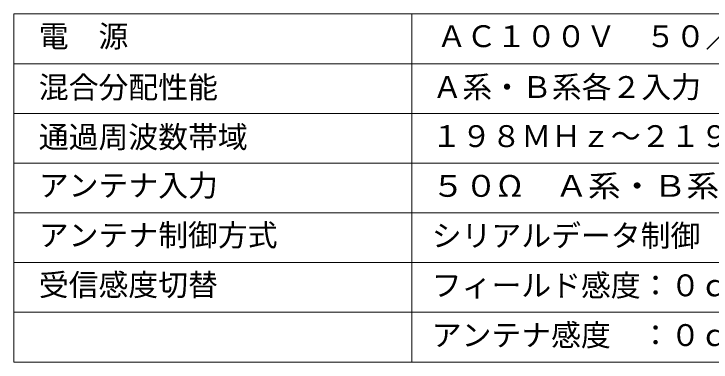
# Model space of a CAD drawing. Units: millimetres, scale not verified. Extents: x -63 to 62, y -56 to 57.
# Drawn here: x -62.5 to 7.6, y -56.5 to -21.5 of the extents above; entities that cross this region are included whole.
import ezdxf
from ezdxf.enums import TextEntityAlignment as Align

# ---------------------------------------------------------------- set-up
doc = ezdxf.new("R2010")
doc.units = ezdxf.units.MM
doc.header["$LTSCALE"] = 0.125
doc.layers.add('0-2_WAKU', color=1, linetype='Continuous', lineweight=18)
doc.layers.add('0-3_MOJI1', color=7, linetype='Continuous')
doc.styles.add('ＭＳ ゴシック', font='')
doc.styles.get('ＭＳ ゴシック').set_extended_font_data('MS Gothic')

msp = doc.modelspace()

# ---------------------------------------------------------------- linework, layer by layer
at = {"layer": '0-2_WAKU', "color": 4}
for p, q in [((62.4996, -21.494), (-62.5004, -21.494)), ((-62.5004, -21.494), (-62.5004, -56.494)), ((-22.5004, -56.494), (-22.5004, -21.494)), ((-62.5004, -56.494), (62.4996, -56.494))]:
    msp.add_line(p, q, dxfattribs=at)
at = {"layer": '0-2_WAKU'}
for p, q in [((-62.5004, -26.494), (62.4996, -26.494)), ((-62.5004, -31.494), (62.4996, -31.494)), ((-62.5004, -36.494), (62.4996, -36.494)), ((-62.5004, -41.494), (62.4996, -41.494)), ((-62.5004, -46.494), (62.4996, -46.494)), ((-62.5004, -51.494), (62.4996, -51.494))]:
    msp.add_line(p, q, dxfattribs=at)

# ---------------------------------------------------------------- texts
at = {"layer": '0-3_MOJI1', "style": 'ＭＳ ゴシック'}
for s, p in [('電\u3000源', (-60.0004, -25.494)), ('ＡＣ１００Ｖ\u3000５０／６０Ｈｚ', (-20.0004, -25.494)), ('混合分配性能', (-60.0004, -30.6259)), ('Ａ系・Ｂ系各２入力\u3000Ａ系・Ｂ系各４分配出力', (-20.4349, -30.6041)), ('通過周波数帯域', (-60.0004, -35.6259)), ('１９８ＭＨｚ～２１９ＭＨｚ', (-20.5043, -35.541)), ('アンテナ入力', (-60.0004, -40.494)), ('アンテナ制御方式', (-60.0004, -45.494)), ('シリアルデータ制御', (-20.5043, -45.541)), ('受信感度切替', (-60.0004, -50.494)), ('フィールド感度：０ｄＢ／－４ｄＢ／－８ｄＢ', (-20.5043, -50.541)), ('アンテナ感度\u3000：０ｄＢ／－４ｄＢ／－８ｄＢ', (-20.5043, -55.541))]:
    msp.add_text(s, height=2.199, dxfattribs=at).set_placement(p, align=Align.BOTTOM_LEFT)
at = {"layer": '0-3_MOJI1', "style": 'ＭＳ ゴシック', "width": 1.1}
msp.add_text('５０Ω\u3000Ａ系・Ｂ系各２入力\u3000ＢＮＣコネクター', height=2.199, dxfattribs=at).set_placement((-20.5043, -40.541), align=Align.BOTTOM_LEFT)

doc.saveas('drawing.dxf')
